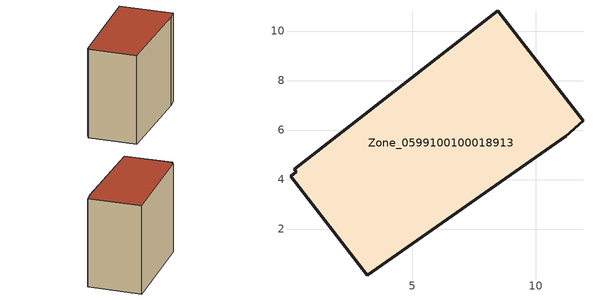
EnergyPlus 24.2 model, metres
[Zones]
Zone_0599100100018913
 floor ground (C_G): 0.23,4.43 8.46,10.82 11.9,6.38 11.2,5.76 3.19,0.14 0.09,4.14 0.31,4.32 z5.39
 wall outside (C_F): 8.46,10.82 0.23,4.43 0.31,4.32 0.09,4.14 3.19,0.14 11.2,5.76 11.9,6.38 8.46,10.82 z5.39:14.99
 roof outside (C_R): 11.9,6.38 8.46,10.82 0.23,4.43 0.31,4.32 0.09,4.14 3.19,0.14 11.2,5.76 z14.99
[BUILDING]
Pand.0599100100018913: North Axis=0; Terrain=City; Loads Convergence Tolerance Value=0.04; Temperature Convergence Tolerance Value=0.4; Solar Distribution=FullExterior; Maximum Number of Warmup Days=25; Minimum Number of Warmup Days=1
[Site:Location]
Rotterdam.The.Hague.AP_ZH_NLD Design_Conditions: Latitude=51.96; Longitude=4.45; Time Zone=1; Elevation=-4.5
[SITE:GROUNDTEMPERATURE:BUILDINGSURFACE]
18, 18, 18, 18, 18, 18, 18, 18, 18, 18, 18, 18
[MATERIAL] Thermal Absorptance=0.9; Solar Absorptance=0.7; Visible Absorptance=0.7
Name | Roughness | Thickness | Conductivity | Density | Specific Heat
G.TC.2015-2018 | MediumSmooth | 0.15 | 0.0428571 | 540 | 1210
F.TC.2015-2018 | Rough | 0.3 | 0.0666667 | 1920 | 840
R.TC.2015-2018 | MediumRough | 0.2 | 0.0333333 | 1500 | 1000
[CONSTRUCTION]
C_G: G.TC.2015-2018
C_F: F.TC.2015-2018
C_R: R.TC.2015-2018
[ZONE]
Zone_0599100100018913: Type=1; Multiplier=1; Ceiling Height=Autocalculate; Volume=Autocalculate; Floor Area=autocalculate; Part of Total Floor Area=Yes
[ZONEINFILTRATION:DESIGNFLOWRATE]
Infil_Zone_0599100100018913: Zone or ZoneList or Space or SpaceList=Zone_0599100100018913; Schedule=AlwaysOn; Design Flow Rate Calculation Method=Flow/Area; Flow Rate per Floor Area=0.0015; Constant Term Coefficient=1; Temperature Term Coefficient=0; Velocity Term Coefficient=0; Velocity Squared Term Coefficient=0
[HVACTEMPLATE:ZONE:IDEALLOADSAIRSYSTEM]
Zone_0599100100018913: Maximum Heating Supply Air Temperature=50; Minimum Cooling Supply Air Temperature=13; Maximum Heating Supply Air Humidity Ratio=0.0156; Minimum Cooling Supply Air Humidity Ratio=0.0077; Heating Limit=NoLimit; Cooling Limit=NoLimit; Dehumidification Control Type=ConstantSensibleHeatRatio; Cooling Sensible Heat Ratio=0.7; Dehumidification Setpoint=60; Humidification Control Type=None; Humidification Setpoint=30; Outdoor Air Method=None; Outdoor Air Flow Rate per Person=0.00944; Outdoor Air Flow Rate per Zone Floor Area=0; Outdoor Air Flow Rate per Zone=0; Demand Controlled Ventilation Type=None; Outdoor Air Economizer Type=NoEconomizer; Heat Recovery Type=None; Sensible Heat Recovery Effectiveness=0.7; Latent Heat Recovery Effectiveness=0.65
[ZONECONTROL:THERMOSTAT]
ThermostatControl_Zone_0599100100018913: Zone or ZoneList=Zone_0599100100018913; Control Type Schedule=DualSetpointControlType; Control 1=Thermostat_Zone_0599100100018913; Temperature Difference Between Cutout And Setpoint=0
[THERMOSTATSETPOINT:DUALSETPOINT]
Thermostat_Zone_0599100100018913: Heating Setpoint Temperature Schedule=HeatingSetpoint_Zone_0599100100018913; Cooling Setpoint Temperature Schedule=CoolingSetpoint_Zone_0599100100018913
[SCHEDULE:COMPACT]
HeatingSetpoint_Zone_0599100100018913: Through: 12/31, For: AllDays, Until: 24:00, 21
CoolingSetpoint_Zone_0599100100018913: Through: 12/31, For: AllDays, Until: 24:00, 24
DualSetpointControlType: Through: 12/31, For: AllDays, Until: 24:00, 4
AlwaysOn: Through: 12/31, For: AllDays, Until: 24:00, 1
